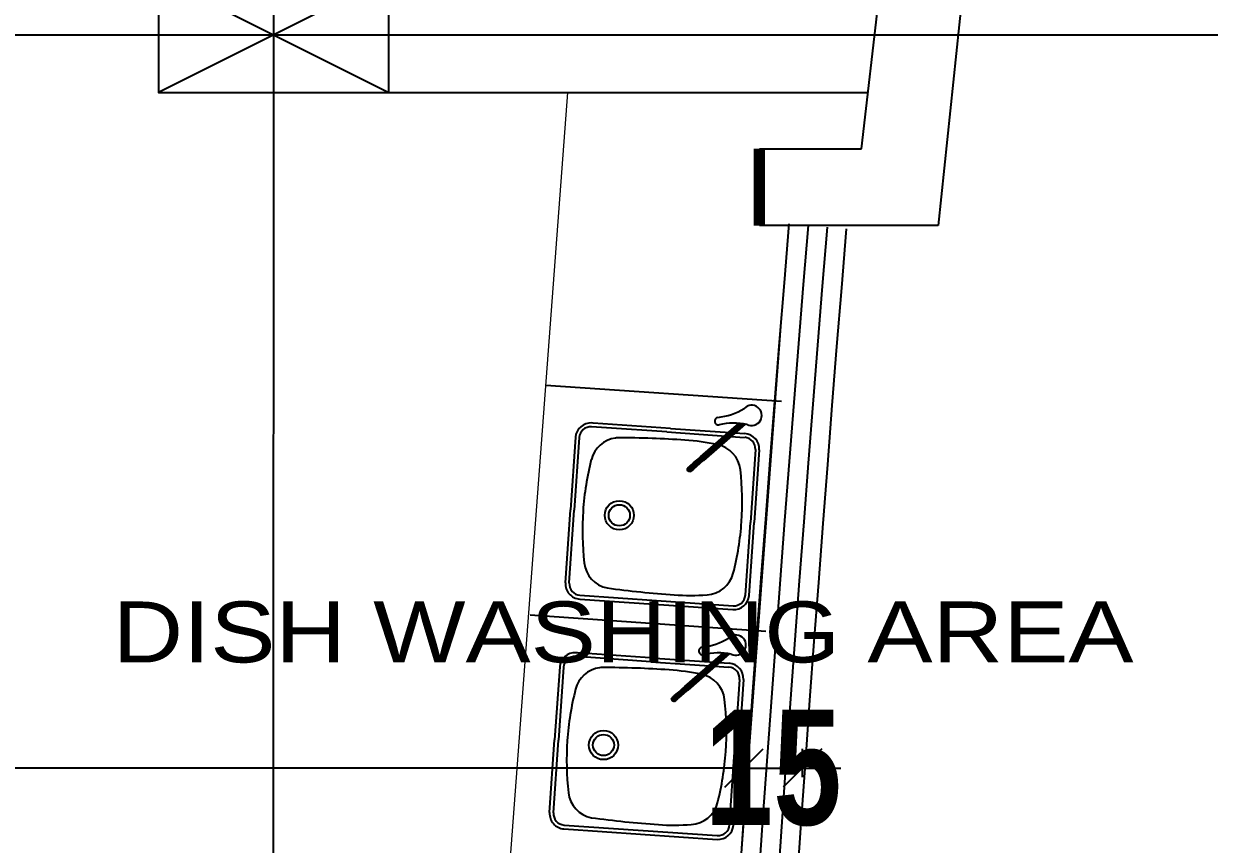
# Model space of a CAD drawing. Extents: x 285329 to 658348, y -83126 to -16980.
# Drawn here: x 347524.2 to 347833.2, y -40034.4 to -39820.7 of the extents above; entities that cross this region are included whole.
import ezdxf

# ---------------------------------------------------------------- set-up
doc = ezdxf.new("R2010")
doc.units = 0
doc.layers.get('0').update_dxf_attribs({"linetype": 'CONTINUOUS'})
doc.layers.get('DEFPOINTS').update_dxf_attribs({"color": 9, "linetype": 'CONTINUOUS'})
doc.layers.add('A-text function', color=30, linetype='CONTINUOUS', lineweight=20)
doc.layers.add('VIS', color=8, linetype='CONTINUOUS', lineweight=18)
for name, color, linetype in [('AXIS', 1, 'CONTINUOUS'), ('COLUMN', 5, 'CONTINUOUS'), ('FURNITURE', 4, 'CONTINUOUS'), ('K_COMPONENTI', 252, 'CONTINUOUS'), ('proiezioni_finissime', 8, 'CONTINUOUS'), ('WALL', 7, 'CONTINUOUS'), ('WALL1', 2, 'CONTINUOUS')]:
    doc.layers.add(name, color=color, linetype=linetype)
doc.styles.add('ARIAL', font='BOD_CB.TTF', dxfattribs={"width": 1.2})
doc.styles.add('CITYBLUEPRINT', font='cityb___.ttf', dxfattribs={"width": 0.8})
doc.dimstyles.new('50', dxfattribs={"dimtxt": 30, "dimasz": 10, "dimexe": 5, "dimexo": 6, "dimgap": 5, "dimtad": 0, "dimdec": 0, "dimdsep": 46, "dimtxsty": 'CITYBLUEPRINT', "dimblk1": 'OBLIQUE', "dimblk2": 'OBLIQUE', "dimsah": 1, "dimcen": 0.05, "dimdle": 0.03, "dimclre": 22, "dimclrt": 7, "dimadec": 0, "dimazin": 0, "dimtfac": 1, "dimtdec": 0, "dimtix": 1, "dimtmove": 0, "dimatfit": 3, "dimldrblk": 'OBLIQUE', "dimfxl": 1, "dimtolj": 1, "dimtzin": 0, "dimarcsym": 0})

# ---------------------------------------------------------------- blocks, each defined once
blk = doc.blocks.new('COLUMN')
at = {"layer": 'AXIS'}
for p, q in [((236924.7, -9644.26), (236984.7, -9674.26)), ((236984.7, -9644.26), (236924.7, -9674.26))]:
    blk.add_line(p, q, dxfattribs=at)
at = {"layer": 'COLUMN'}
blk.add_lwpolyline([(236924.7, -9644.26), (236984.7, -9644.26), (236984.7, -9674.26), (236924.7, -9674.26)], close=True, dxfattribs=at)
blk = doc.blocks.new('cbcb')
at = {"layer": 'AXIS'}
for p, q in [((329123.22, -10741.85), (329122.69, -14326.13)), ((327238.21, -11454.5), (329573.73, -11454.5))]:
    blk.add_line(p, q, dxfattribs=at)
at = {"layer": 'WALL', "linetype": 'Continuous', "xscale": -1}
blk.add_blockref('COLUMN', (566077.92, -1795.24), dxfattribs=at)
blk = doc.blocks.new('_Oblique')
at = {"color": 0, "lineweight": -2}
blk.add_line((-0.5, -0.5), (0.5, 0.5), dxfattribs=at)
blk = doc.blocks.new('*D2432')
at = {"layer": 'DEFPOINTS', "color": 0, "linetype": 'Continuous', "lineweight": 5, "transparency": 16777216}
for p in [(347122.34, -40014.6), (347711.88, -40014.6), (347711.88, -40026.31)]:
    blk.add_point(p, dxfattribs=at)
at = {"layer": 'VIS', "color": 22, "linetype": 'Continuous', "lineweight": -2, "transparency": 16777216}
for p, q in [((347122.34, -40008.6), (347122.34, -40009.6)), ((347711.88, -40020.31), (347711.88, -40009.6))]:
    blk.add_line(p, q, dxfattribs=at)
at = {"layer": 'VIS', "color": 0, "linetype": 'Continuous', "lineweight": -2, "transparency": 16777216}
for p, q in [((347122.31, -40014.6), (347384.27, -40014.6)), ((347711.91, -40014.6), (347449.95, -40014.6))]:
    blk.add_line(p, q, dxfattribs=at)
at = {"layer": 'VIS', "color": 0, "linetype": 'Continuous', "lineweight": -2, "transparency": 16777216, "xscale": 10, "yscale": 10, "zscale": 10, "rotation": 180}
blk.add_blockref('_Oblique', (347122.34, -40014.6), dxfattribs=at)
at = {"layer": 'VIS', "color": 0, "linetype": 'Continuous', "lineweight": -2, "transparency": 16777216, "xscale": 10, "yscale": 10, "zscale": 10}
blk.add_blockref('_Oblique', (347711.88, -40014.6), dxfattribs=at)
at = {"layer": 'VIS', "color": 7, "linetype": 'Continuous', "lineweight": 5, "transparency": 16777216, "insert": (347417.11, -40014.6), "char_height": 30, "attachment_point": 5, "style": 'CITYBLUEPRINT'}
blk.add_mtext('\\A1;590', dxfattribs=at)
blk = doc.blocks.new('*D2433')
at = {"layer": 'DEFPOINTS', "color": 0, "linetype": 'Continuous', "lineweight": 5, "transparency": 16777216}
for p in [(347727.15, -40014.6), (347727.15, -40022.97), (347711.88, -40026.31)]:
    blk.add_point(p, dxfattribs=at)
at = {"layer": 'VIS', "color": 22, "linetype": 'Continuous', "lineweight": -2, "transparency": 16777216}
for p, q in [((347711.88, -40020.31), (347711.88, -40009.6)), ((347727.15, -40016.97), (347727.15, -40009.6))]:
    blk.add_line(p, q, dxfattribs=at)
at = {"layer": 'VIS', "color": 0, "linetype": 'Continuous', "lineweight": -2, "transparency": 16777216}
for p, q in [((347711.88, -40014.6), (347701.88, -40014.6)), ((347711.88, -40014.6), (347727.15, -40014.6)), ((347727.15, -40014.6), (347737.15, -40014.6))]:
    blk.add_line(p, q, dxfattribs=at)
at = {"layer": 'VIS', "color": 0, "linetype": 'Continuous', "lineweight": -2, "transparency": 16777216, "xscale": 10, "yscale": 10, "zscale": 10}
blk.add_blockref('_Oblique', (347711.88, -40014.6), dxfattribs=at)
at = {"layer": 'VIS', "color": 0, "linetype": 'Continuous', "lineweight": -2, "transparency": 16777216, "xscale": 10, "yscale": 10, "zscale": 10, "rotation": 180}
blk.add_blockref('_Oblique', (347727.15, -40014.6), dxfattribs=at)
at = {"layer": 'VIS', "color": 7, "linetype": 'Continuous', "lineweight": 5, "transparency": 16777216, "insert": (347719.51, -40014.6), "char_height": 30, "attachment_point": 5, "style": 'CITYBLUEPRINT'}
blk.add_mtext('\\A1;15', dxfattribs=at)

msp = doc.modelspace()

# ---------------------------------------------------------------- linework, layer by layer
at = {"layer": 'FURNITURE'}
for radius in [11924.27, 11914.27]:
    msp.add_arc((359612.1, -40858.33), radius, 175.261309, 184.738691, dxfattribs=at)
at = {"layer": 'K_COMPONENTI', "linetype": 'Continuous'}
for p, q in [((347721.69, -39919.11), (347660.28, -39914.89)), ((347676.08, -39925.94), (347672.17, -39925.68)), ((347672.6, -39924.7), (347672.24, -39924.68)), ((347692.75, -39926.09), (347672.6, -39924.7)), ((347691.76, -39927.02), (347676.08, -39925.94)), ((347667.97, -39928.39), (347666.67, -39947.35)), ((347668.97, -39928.46), (347667.67, -39947.42)), ((347697.8, -39936.02), (347698.75, -39935.2)), ((347697.91, -39935.83), (347698.75, -39935.09)), ((347698.75, -39935.09), (347699.73, -39934.24)), ((347698.75, -39935.2), (347699.84, -39934.25)), ((347698.75, -39935.2), (347698.75, -39935.09)), ((347698.85, -39935.4), (347698.75, -39935.2)), ((347698.85, -39935.4), (347700.03, -39934.38)), ((347699.03, -39935.64), (347700.24, -39934.59)), ((347699.24, -39935.86), (347700.42, -39934.83)), ((347699.43, -39935.98), (347700.52, -39935.03)), ((347699.54, -39935.99), (347700.52, -39935.14)), ((347700.57, -39933.5), (347699.73, -39934.24)), ((347699.84, -39934.25), (347699.73, -39934.24)), ((347699.84, -39934.25), (347700.76, -39933.45)), ((347700.03, -39934.38), (347699.84, -39934.25)), ((347700.03, -39934.38), (347701.02, -39933.51)), ((347700.24, -39934.59), (347700.03, -39934.38)), ((347700.24, -39934.59), (347701.26, -39933.7)), ((347700.42, -39934.83), (347700.24, -39934.59)), ((347700.42, -39934.83), (347701.41, -39933.96)), ((347700.52, -39935.03), (347700.42, -39934.83)), ((347700.52, -39935.03), (347701.44, -39934.23)), ((347700.52, -39935.14), (347701.36, -39934.41)), ((347700.52, -39935.14), (347700.52, -39935.03)), ((347700.57, -39933.51), (347700.54, -39933.54)), ((347700.57, -39933.51), (347700.54, -39933.54)), ((347700.6, -39933.49), (347700.57, -39933.51)), ((347700.59, -39933.5), (347700.57, -39933.5)), ((347700.57, -39933.5), (347700.57, -39933.5)), ((347700.57, -39933.5), (347700.57, -39933.5)), ((347700.57, -39933.5), (347700.57, -39933.5)), ((347700.6, -39933.49), (347700.63, -39933.48)), ((347700.66, -39933.46), (347700.63, -39933.48)), ((347700.7, -39933.45), (347700.66, -39933.46)), ((347700.7, -39933.45), (347700.74, -39933.45)), ((347700.74, -39933.45), (347700.78, -39933.45)), ((347700.78, -39933.45), (347700.82, -39933.45)), ((347700.82, -39933.45), (347700.86, -39933.45)), ((347700.9, -39933.46), (347700.86, -39933.45)), ((347700.94, -39933.47), (347700.9, -39933.46)), ((347700.94, -39933.47), (347700.98, -39933.49)), ((347700.98, -39933.49), (347701.02, -39933.51)), ((347701.02, -39933.51), (347701.07, -39933.53)), ((347701.07, -39933.53), (347701.1, -39933.56)), ((347701.14, -39933.59), (347701.1, -39933.56)), ((347701.18, -39933.62), (347701.14, -39933.59)), ((347701.18, -39933.62), (347701.22, -39933.65)), ((347701.22, -39933.65), (347701.25, -39933.69)), ((347701.25, -39933.69), (347701.28, -39933.72)), ((347701.28, -39933.72), (347701.31, -39933.76)), ((347701.34, -39933.8), (347701.31, -39933.76)), ((347701.36, -39934.39), (347701.33, -39934.42)), ((347701.37, -39933.85), (347701.34, -39933.8)), ((347701.38, -39934.36), (347701.36, -39934.39)), ((347701.36, -39934.41), (347701.38, -39934.38)), ((347701.37, -39933.85), (347701.39, -39933.89)), ((347701.38, -39934.36), (347701.4, -39934.33)), ((347701.39, -39933.89), (347701.4, -39933.93)), ((347701.4, -39933.93), (347701.42, -39933.98)), ((347701.4, -39934.33), (347701.42, -39934.3)), ((347701.42, -39933.98), (347701.43, -39934.02)), ((347701.43, -39934.27), (347701.42, -39934.3)), ((347701.44, -39934.07), (347701.43, -39934.02)), ((347701.44, -39934.23), (347701.43, -39934.27)), ((347701.44, -39934.11), (347701.44, -39934.07)), ((347701.44, -39934.11), (347701.45, -39934.15)), ((347701.45, -39934.15), (347701.44, -39934.19)), ((347701.44, -39934.19), (347701.44, -39934.23)), ((347697.16, -39936.87), (347697.18, -39936.56)), ((347697.18, -39936.56), (347697.16, -39936.87)), ((347697.16, -39936.87), (347697.24, -39936.81)), ((347697.3, -39937.15), (347697.16, -39936.87)), ((347697.3, -39937.15), (347697.16, -39936.87)), ((347697.18, -39936.56), (347697.35, -39936.31)), ((347697.18, -39936.56), (347697.35, -39936.31)), ((347697.25, -39936.5), (347697.18, -39936.56)), ((347697.83, -39936.29), (347697.24, -39936.81)), ((347697.24, -39936.81), (347697.25, -39936.5)), ((347697.24, -39936.81), (347697.38, -39937.08)), ((347697.8, -39936.02), (347697.25, -39936.5)), ((347697.42, -39936.25), (347697.25, -39936.5)), ((347697.38, -39937.08), (347697.3, -39937.15)), ((347697.55, -39937.33), (347697.3, -39937.15)), ((347697.55, -39937.33), (347697.3, -39937.15)), ((347697.42, -39936.25), (347697.35, -39936.31)), ((347697.98, -39936.56), (347697.38, -39937.08)), ((347697.38, -39937.08), (347697.63, -39937.26)), ((347697.91, -39935.83), (347697.42, -39936.25)), ((347697.63, -39937.26), (347697.55, -39937.33)), ((347697.86, -39937.35), (347697.55, -39937.33)), ((347697.86, -39937.35), (347697.55, -39937.33)), ((347698.22, -39936.75), (347697.63, -39937.26)), ((347697.63, -39937.26), (347697.94, -39937.29)), ((347697.8, -39936.02), (347697.91, -39935.83)), ((347697.83, -39936.29), (347697.8, -39936.02)), ((347697.83, -39936.29), (347698.85, -39935.4)), ((347697.98, -39936.56), (347697.83, -39936.29)), ((347698.14, -39937.21), (347697.86, -39937.35)), ((347698.14, -39937.21), (347697.86, -39937.35)), ((347697.86, -39937.35), (347697.94, -39937.29)), ((347698.48, -39936.81), (347697.94, -39937.29)), ((347698.21, -39937.16), (347697.94, -39937.29)), ((347697.98, -39936.56), (347699.03, -39935.64)), ((347698.22, -39936.75), (347697.98, -39936.56)), ((347698.14, -39937.21), (347698.21, -39937.16)), ((347698.7, -39936.73), (347698.21, -39937.16)), ((347698.22, -39936.75), (347699.24, -39935.86)), ((347698.48, -39936.81), (347698.22, -39936.75)), ((347698.48, -39936.81), (347699.43, -39935.98)), ((347698.48, -39936.81), (347698.7, -39936.73)), ((347698.7, -39936.73), (347699.54, -39935.99)), ((347699.03, -39935.64), (347698.85, -39935.4)), ((347699.24, -39935.86), (347699.03, -39935.64)), ((347699.43, -39935.98), (347699.24, -39935.86)), ((347699.54, -39935.99), (347699.43, -39935.98)), ((347665.36, -39966.3), (347666.67, -39947.35)), ((347666.36, -39966.37), (347667.67, -39947.42)), ((347717.57, -39978.97), (347656.17, -39974.75)), ((347717.57, -39978.97), (347656.17, -39974.75)), ((347668.48, -39984.56), (347668.12, -39984.54)), ((347688.63, -39985.95), (347668.48, -39984.56)), ((347671.96, -39985.8), (347668.05, -39985.53)), ((347687.65, -39986.88), (347671.96, -39985.8)), ((347663.86, -39988.25), (347662.55, -40007.21)), ((347664.85, -39988.32), (347663.55, -40007.28)), ((347696.46, -39993.36), (347695.61, -39994.1)), ((347695.72, -39994.11), (347696.64, -39993.31)), ((347695.91, -39994.24), (347696.91, -39993.37)), ((347696.12, -39994.45), (347697.15, -39993.56)), ((347696.31, -39994.69), (347697.3, -39993.82)), ((347696.45, -39993.37), (347696.43, -39993.39)), ((347696.45, -39993.37), (347696.43, -39993.39)), ((347696.48, -39993.35), (347696.45, -39993.37)), ((347696.47, -39993.36), (347696.46, -39993.36)), ((347696.46, -39993.36), (347696.46, -39993.36)), ((347696.46, -39993.36), (347696.46, -39993.36)), ((347696.46, -39993.36), (347696.46, -39993.36)), ((347696.48, -39993.35), (347696.51, -39993.34)), ((347696.55, -39993.32), (347696.51, -39993.34)), ((347696.58, -39993.31), (347696.55, -39993.32)), ((347696.58, -39993.31), (347696.62, -39993.31)), ((347696.62, -39993.31), (347696.66, -39993.3)), ((347696.66, -39993.3), (347696.7, -39993.31)), ((347696.7, -39993.31), (347696.74, -39993.31)), ((347696.78, -39993.32), (347696.74, -39993.31)), ((347696.82, -39993.33), (347696.78, -39993.32)), ((347696.82, -39993.33), (347696.87, -39993.35)), ((347696.87, -39993.35), (347696.91, -39993.37)), ((347696.91, -39993.37), (347696.95, -39993.39)), ((347696.95, -39993.39), (347696.99, -39993.42)), ((347697.03, -39993.44), (347696.99, -39993.42)), ((347697.07, -39993.48), (347697.03, -39993.44)), ((347697.07, -39993.48), (347697.1, -39993.51)), ((347697.1, -39993.51), (347697.14, -39993.54)), ((347697.14, -39993.54), (347697.17, -39993.58)), ((347697.17, -39993.58), (347697.2, -39993.62)), ((347697.23, -39993.66), (347697.2, -39993.62)), ((347697.25, -39993.71), (347697.23, -39993.66)), ((347697.25, -39993.71), (347697.27, -39993.75)), ((347697.27, -39993.75), (347697.29, -39993.79)), ((347697.29, -39993.79), (347697.3, -39993.84)), ((347697.3, -39993.84), (347697.32, -39993.88)), ((347697.32, -39993.92), (347697.32, -39993.88)), ((347697.33, -39993.97), (347697.32, -39993.92)), ((347697.33, -39993.97), (347697.33, -39994.01)), ((347693.04, -39996.73), (347693.06, -39996.42)), ((347693.06, -39996.42), (347693.04, -39996.73)), ((347693.04, -39996.73), (347693.12, -39996.67)), ((347693.18, -39997.01), (347693.04, -39996.73)), ((347693.18, -39997.01), (347693.04, -39996.73)), ((347693.06, -39996.42), (347693.24, -39996.17)), ((347693.06, -39996.42), (347693.24, -39996.17)), ((347693.14, -39996.36), (347693.06, -39996.42)), ((347693.71, -39996.15), (347693.12, -39996.67)), ((347693.12, -39996.67), (347693.14, -39996.36)), ((347693.12, -39996.67), (347693.26, -39996.94)), ((347693.68, -39995.88), (347693.14, -39996.36)), ((347693.3, -39996.11), (347693.14, -39996.36)), ((347693.26, -39996.94), (347693.18, -39997.01)), ((347693.44, -39997.19), (347693.18, -39997.01)), ((347693.44, -39997.19), (347693.18, -39997.01)), ((347693.3, -39996.11), (347693.24, -39996.17)), ((347693.87, -39996.42), (347693.26, -39996.94)), ((347693.26, -39996.94), (347693.52, -39997.12)), ((347693.79, -39995.68), (347693.3, -39996.11)), ((347694.1, -39996.6), (347693.52, -39997.12)), ((347693.68, -39995.88), (347694.63, -39995.06)), ((347693.68, -39995.88), (347693.79, -39995.68)), ((347693.71, -39996.15), (347693.68, -39995.88)), ((347693.71, -39996.15), (347694.73, -39995.26)), ((347693.87, -39996.42), (347693.71, -39996.15)), ((347694.03, -39997.07), (347693.75, -39997.21)), ((347694.03, -39997.07), (347693.75, -39997.21)), ((347693.79, -39995.68), (347694.64, -39994.95)), ((347694.37, -39996.67), (347693.82, -39997.14)), ((347694.09, -39997.01), (347693.82, -39997.14)), ((347693.87, -39996.42), (347694.91, -39995.5)), ((347694.1, -39996.6), (347693.87, -39996.42)), ((347694.03, -39997.07), (347694.09, -39997.01)), ((347694.58, -39996.59), (347694.09, -39997.01)), ((347694.1, -39996.6), (347695.13, -39995.71)), ((347694.37, -39996.67), (347694.1, -39996.6)), ((347694.37, -39996.67), (347695.31, -39995.84)), ((347694.37, -39996.67), (347694.58, -39996.59)), ((347694.58, -39996.59), (347695.42, -39995.85)), ((347694.63, -39995.06), (347695.72, -39994.11)), ((347694.63, -39995.06), (347694.64, -39994.95)), ((347694.73, -39995.26), (347694.63, -39995.06)), ((347694.64, -39994.95), (347695.61, -39994.1)), ((347694.73, -39995.26), (347695.91, -39994.24)), ((347694.91, -39995.5), (347694.73, -39995.26)), ((347694.91, -39995.5), (347696.12, -39994.45)), ((347695.13, -39995.71), (347694.91, -39995.5)), ((347695.13, -39995.71), (347696.31, -39994.69)), ((347695.31, -39995.84), (347695.13, -39995.71)), ((347695.31, -39995.84), (347696.41, -39994.89)), ((347695.42, -39995.85), (347695.31, -39995.84)), ((347695.42, -39995.85), (347696.4, -39995)), ((347695.72, -39994.11), (347695.61, -39994.1)), ((347695.91, -39994.24), (347695.72, -39994.11)), ((347696.12, -39994.45), (347695.91, -39994.24)), ((347696.31, -39994.69), (347696.12, -39994.45)), ((347696.41, -39994.89), (347696.31, -39994.69)), ((347696.4, -39995), (347697.25, -39994.27)), ((347696.4, -39995), (347696.41, -39994.89)), ((347696.41, -39994.89), (347697.32, -39994.09)), ((347697.24, -39994.25), (347697.22, -39994.27)), ((347697.27, -39994.22), (347697.24, -39994.25)), ((347697.25, -39994.27), (347697.26, -39994.24)), ((347697.27, -39994.22), (347697.29, -39994.19)), ((347697.29, -39994.19), (347697.3, -39994.16)), ((347697.31, -39994.12), (347697.3, -39994.16)), ((347697.32, -39994.09), (347697.31, -39994.12)), ((347697.33, -39994.05), (347697.32, -39994.09)), ((347697.33, -39994.01), (347697.33, -39994.05)), ((347693.52, -39997.12), (347693.44, -39997.19)), ((347693.75, -39997.21), (347693.44, -39997.19)), ((347693.75, -39997.21), (347693.44, -39997.19)), ((347693.52, -39997.12), (347693.82, -39997.14)), ((347693.75, -39997.21), (347693.82, -39997.14)), ((347661.25, -40026.16), (347662.55, -40007.21)), ((347662.25, -40026.23), (347663.55, -40007.28))]:
    msp.add_line(p, q, dxfattribs=at)
for centre, radius in [((347679.41, -39948.73), 3.8), ((347679.41, -39948.73), 2.75), ((347675.29, -40008.59), 3.8), ((347675.29, -40008.59), 2.75)]:
    msp.add_circle(centre, radius, dxfattribs=at)
for centre, radius, start, end in [((347671.96, -39928.67), 4, 86.0664, 176.0664), ((347671.96, -39928.67), 3, 86.0664, 176.0664), ((347679.38, -39936.03), 7.5, 97.5894, 165.6851), ((347679.38, -39936.03), 7.5, 93.2964, 97.5894), ((347678.78, -40186.58), 258.04, 87.9639, 89.9624), ((347678.78, -40186.58), 258.04, 86.065, 87.9639), ((347744.78, -39952.72), 75, 165.6851, 176.0664), ((347744.78, -39952.72), 75, 176.0664, 186.4476), ((347677.71, -39960.3), 7.5, 186.4476, 258.8364), ((347669.36, -39966.58), 4, 176.0664, 266.0664), ((347669.36, -39966.58), 3, 176.0664, 266.0664), ((347711.41, -39712.03), 258.04, 262.1704, 266.0678), ((347667.85, -39988.53), 4, 86.0664, 176.0664), ((347667.85, -39988.53), 3, 86.0664, 176.0664), ((347675.26, -39995.89), 7.5, 97.5894, 165.6851), ((347675.26, -39995.89), 7.5, 93.2964, 97.5894), ((347674.66, -40246.44), 258.04, 87.9639, 89.9624), ((347674.66, -40246.44), 258.04, 86.065, 87.9639), ((347740.67, -40012.58), 75, 165.6851, 176.0664), ((347740.67, -40012.58), 75, 176.0664, 186.4476), ((347673.59, -40020.16), 7.5, 186.4476, 258.8364), ((347665.24, -40026.44), 4, 176.0664, 266.0664), ((347665.24, -40026.44), 3, 176.0664, 266.0664), ((347707.3, -39771.88), 258.04, 262.1704, 266.0678)]:
    msp.add_arc(centre, radius, start, end, dxfattribs=at)
at = {"layer": 'proiezioni_finissime', "linetype": 'Continuous'}
for p, q in [((347700.57, -39933.51), (347710.61, -39924.77)), ((347700.57, -39933.51), (347710.61, -39924.77)), ((347710.61, -39924.77), (347700.6, -39933.49)), ((347710.62, -39924.77), (347700.63, -39933.48)), ((347710.64, -39924.77), (347700.66, -39933.46)), ((347710.66, -39924.77), (347700.7, -39933.45)), ((347710.69, -39924.78), (347700.74, -39933.45)), ((347710.72, -39924.78), (347700.78, -39933.45)), ((347710.76, -39924.78), (347700.82, -39933.45)), ((347710.8, -39924.79), (347700.86, -39933.45)), ((347710.85, -39924.79), (347700.9, -39933.46)), ((347710.9, -39924.8), (347700.94, -39933.47)), ((347710.95, -39924.8), (347700.98, -39933.49)), ((347711.01, -39924.81), (347701.02, -39933.51)), ((347711.07, -39924.81), (347701.07, -39933.53)), ((347711.13, -39924.82), (347701.1, -39933.56)), ((347711.2, -39924.83), (347701.14, -39933.59)), ((347711.26, -39924.83), (347701.18, -39933.62)), ((347711.33, -39924.84), (347701.22, -39933.65)), ((347711.39, -39924.85), (347701.25, -39933.69)), ((347711.46, -39924.86), (347701.28, -39933.72)), ((347711.52, -39924.87), (347701.31, -39933.76)), ((347712.17, -39924.97), (347701.33, -39934.42)), ((347711.59, -39924.88), (347701.34, -39933.8)), ((347712.17, -39924.97), (347701.36, -39934.39)), ((347711.65, -39924.89), (347701.37, -39933.85)), ((347712.16, -39924.97), (347701.38, -39934.36)), ((347711.71, -39924.89), (347701.39, -39933.89)), ((347711.77, -39924.9), (347701.4, -39933.93)), ((347712.15, -39924.97), (347701.4, -39934.33)), ((347711.82, -39924.91), (347701.42, -39933.98)), ((347712.13, -39924.96), (347701.42, -39934.3)), ((347711.88, -39924.92), (347701.43, -39934.02)), ((347712.11, -39924.96), (347701.43, -39934.27)), ((347711.93, -39924.93), (347701.44, -39934.07)), ((347711.97, -39924.94), (347701.44, -39934.11)), ((347712.05, -39924.95), (347701.44, -39934.19)), ((347712.08, -39924.95), (347701.44, -39934.23)), ((347712.01, -39924.94), (347701.45, -39934.15)), ((347691.76, -39927.02), (347712.07, -39928.42)), ((347692.75, -39926.09), (347712.14, -39927.42)), ((347714.86, -39931.62), (347713.56, -39950.57)), ((347715.86, -39931.69), (347714.55, -39950.64)), ((347712.25, -39969.53), (347713.56, -39950.57)), ((347713.25, -39969.6), (347714.55, -39950.64)), ((347669.08, -39970.57), (347708.99, -39973.31)), ((347669.15, -39969.57), (347709.06, -39972.32)), ((347696.45, -39993.37), (347706.49, -39984.63)), ((347696.45, -39993.37), (347706.49, -39984.63)), ((347706.49, -39984.63), (347696.48, -39993.35)), ((347706.51, -39984.63), (347696.51, -39993.34)), ((347706.52, -39984.63), (347696.55, -39993.32)), ((347706.55, -39984.63), (347696.58, -39993.31)), ((347706.58, -39984.64), (347696.62, -39993.31)), ((347706.61, -39984.64), (347696.66, -39993.3)), ((347706.65, -39984.64), (347696.7, -39993.31)), ((347706.69, -39984.64), (347696.74, -39993.31)), ((347706.73, -39984.65), (347696.78, -39993.32)), ((347706.79, -39984.65), (347696.82, -39993.33)), ((347706.84, -39984.66), (347696.87, -39993.35)), ((347706.9, -39984.67), (347696.91, -39993.37)), ((347706.96, -39984.67), (347696.95, -39993.39)), ((347707.02, -39984.68), (347696.99, -39993.42)), ((347707.08, -39984.69), (347697.03, -39993.44)), ((347707.15, -39984.69), (347697.07, -39993.48)), ((347707.21, -39984.7), (347697.1, -39993.51)), ((347707.28, -39984.71), (347697.14, -39993.54)), ((347707.34, -39984.72), (347697.17, -39993.58)), ((347707.41, -39984.73), (347697.2, -39993.62)), ((347707.47, -39984.74), (347697.23, -39993.66)), ((347687.65, -39986.88), (347707.96, -39988.28)), ((347688.63, -39985.95), (347708.03, -39987.28)), ((347708.06, -39984.83), (347697.22, -39994.27)), ((347708.06, -39984.83), (347697.24, -39994.25)), ((347707.53, -39984.74), (347697.25, -39993.71)), ((347707.59, -39984.75), (347697.27, -39993.75)), ((347708.05, -39984.83), (347697.27, -39994.22)), ((347707.65, -39984.76), (347697.29, -39993.79)), ((347708.04, -39984.83), (347697.29, -39994.19)), ((347707.71, -39984.77), (347697.3, -39993.84)), ((347708.02, -39984.82), (347697.3, -39994.16)), ((347708, -39984.82), (347697.31, -39994.12)), ((347707.76, -39984.78), (347697.32, -39993.88)), ((347707.81, -39984.79), (347697.32, -39993.92)), ((347707.97, -39984.81), (347697.32, -39994.09)), ((347707.85, -39984.79), (347697.33, -39993.97)), ((347707.9, -39984.8), (347697.33, -39994.01)), ((347707.93, -39984.81), (347697.33, -39994.05)), ((347710.75, -39991.48), (347709.44, -40010.43)), ((347711.74, -39991.55), (347710.44, -40010.5)), ((347708.14, -40029.39), (347709.44, -40010.43)), ((347709.14, -40029.46), (347710.44, -40010.5)), ((347664.97, -40030.43), (347704.87, -40033.17)), ((347665.03, -40029.43), (347704.94, -40032.17))]:
    msp.add_line(p, q, dxfattribs=at)
for centre, radius, start, end in [((347703.4, -39907.06), 16.26, 275.9217, 301.7751), ((347713.88, -39922.7), 2.65, 243.3305, 136.4879), ((347705.25, -39924.21), 1, 99.9092, 279.9092), ((347709.32, -39940.97), 16.26, 78.0433, 103.8967), ((347711.87, -39931.41), 3, 356.0664, 86.0664), ((347711.87, -39931.41), 4, 356.0664, 86.0664), ((347692.27, -39990.45), 61.45, 78.0776, 86.0655), ((347703.51, -39937.69), 7.5, 6.4476, 78.8364), ((347636.44, -39945.27), 75, 356.0664, 6.4476), ((347636.44, -39945.27), 75, 345.6851, 356.0664), ((347701.84, -39961.96), 7.5, 273.2964, 345.6851), ((347697.93, -39908.15), 61.45, 266.0673, 274.0552), ((347709.26, -39969.32), 4, 266.0664, 356.0664), ((347709.26, -39969.32), 3, 266.0664, 356.0664), ((347699.28, -39966.91), 16.26, 275.9217, 301.7751), ((347709.77, -39982.56), 2.65, 243.3305, 136.4879), ((347701.13, -39984.07), 1, 99.9092, 279.9092), ((347705.21, -40000.83), 16.26, 78.0433, 103.8967), ((347707.75, -39991.27), 4, 356.0664, 86.0664), ((347688.15, -40050.31), 61.45, 78.0776, 86.0655), ((347699.4, -39997.55), 7.5, 6.4476, 78.8364), ((347707.75, -39991.27), 3, 356.0664, 86.0664), ((347632.32, -40005.13), 75, 356.0664, 6.4476), ((347632.32, -40005.13), 75, 345.6851, 356.0664), ((347697.73, -40021.82), 7.5, 273.2964, 345.6851), ((347693.81, -39968.01), 61.45, 266.0673, 274.0552), ((347705.15, -40029.18), 4, 266.0664, 356.0664), ((347705.15, -40029.18), 3, 266.0664, 356.0664)]:
    msp.add_arc(centre, radius, start, end, dxfattribs=at)
at = {"layer": 'VIS', "linetype": 'Continuous', "lineweight": 5}
for p, q in [((346074.07, -39823.54), (347559.34, -39823.54)), ((347615.09, -40518.04), (347666.01, -39838.54)), ((347699.22, -40198.29), (347723.6, -39872.83))]:
    msp.add_line(p, q, dxfattribs=at)
at = {"layer": 'WALL', "linetype": 'Continuous', "ltscale": 3}
for p, q in [((347819.78, -39323.08), (347762.54, -39873.25)), ((347742.54, -39853.25), (347800.99, -39343.08)), ((347619.34, -39823.54), (347744.22, -39823.54)), ((347559.34, -39838.54), (347744.22, -39838.54)), ((347715.9, -39853.25), (347742.54, -39853.25)), ((347762.54, -39873.25), (347715.9, -39873.25))]:
    msp.add_line(p, q, dxfattribs=at)
at = {"layer": 'WALL', "linetype": 'Continuous', "const_width": 3}
msp.add_lwpolyline([(347715.9, -39873.25), (347715.9, -39853.25)], dxfattribs=at)
at = {"layer": 'WALL1'}
for radius in [11929.27, 11919.27]:
    msp.add_arc((359612.1, -40858.33), radius, 175.261309, 184.738691, dxfattribs=at)

# ---------------------------------------------------------------- block references
at = {"layer": 'VIS', "linetype": 'Continuous', "lineweight": 5}
msp.add_blockref('cbcb', (18466.12, -28369.04), dxfattribs=at)

# ---------------------------------------------------------------- texts
at = {"layer": 'A-text function', "insert": (347547.32, -39971.19), "char_height": 15.876, "width": 480.9674, "attachment_point": 1, "style": 'ARIAL'}
msp.add_mtext('DISH WASHING AREA', dxfattribs=at)

# ---------------------------------------------------------------- dimensions: what is measured, and where the dimension line sits
at = {"layer": 'VIS', "linetype": 'Continuous', "lineweight": 5}
for base, p1, p2, picture, middle in [((347711.88, -40014.6), (347122.34, -40014.6), (347711.88, -40026.31), '*D2432', (347417.11, -40014.6)), ((347727.15, -40014.6), (347711.88, -40026.31), (347727.15, -40022.97), '*D2433', (347719.51, -40014.6))]:
    dim = msp.add_linear_dim(base=base, p1=p1, p2=p2, dimstyle='50', override={"dimtmove": 1}, dxfattribs=at)
    dim.commit()
    dim.dimension.update_dxf_attribs({"geometry": picture, "text_midpoint": middle})

doc.saveas('drawing.dxf')
